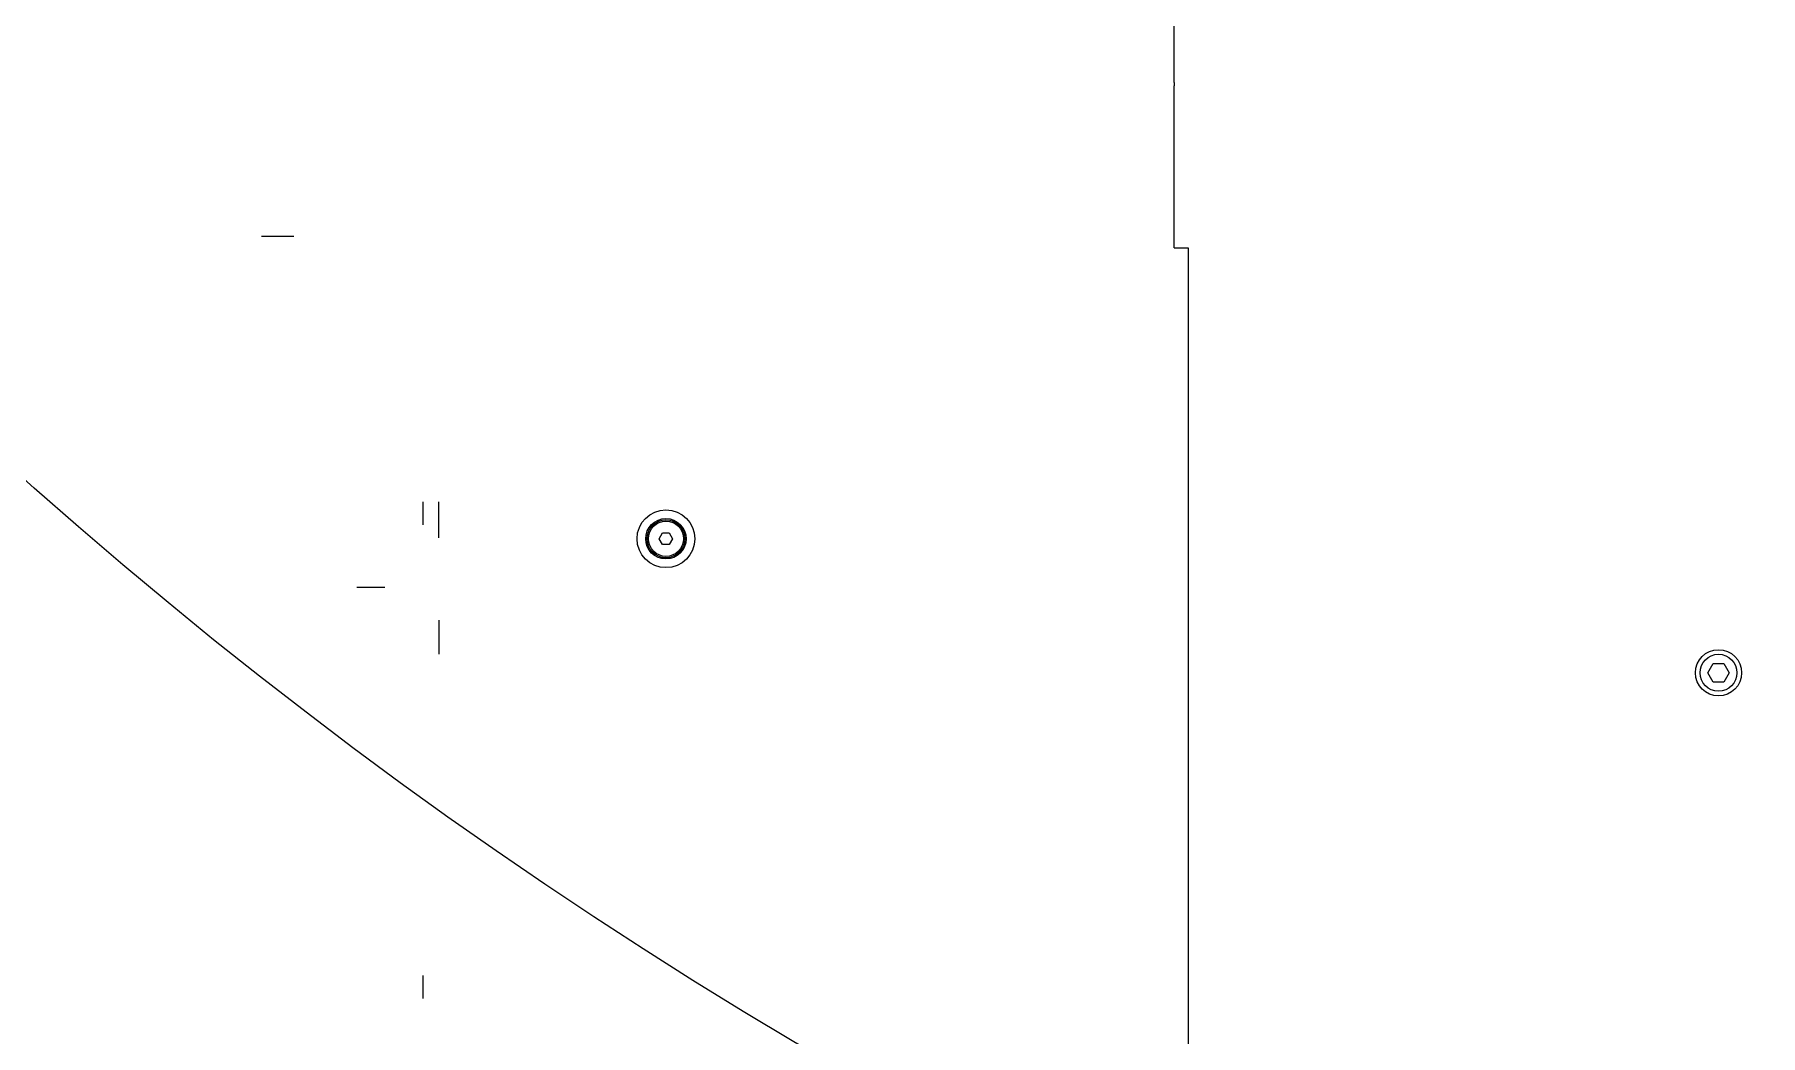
# Model space of a CAD drawing. Header units: millimetres. Extents: x 10462777 to 22643323, y 453826 to 1389191.
# Drawn here: x 11267773 to 11268496, y 584547 to 584966 of the extents above; entities that cross this region are included whole.
import ezdxf

# ---------------------------------------------------------------- set-up
doc = ezdxf.new("R2010")
doc.units = ezdxf.units.MM
doc.header["$LTSCALE"] = 200
doc.header["$MEASUREMENT"] = 0
doc.linetypes.add('CENTER', pattern=[2, 1.25, -0.25, 0.25, -0.25])
doc.linetypes.add('PHANTOM', pattern=[2.5, 1.25, -0.25, 0.25, -0.25, 0.25, -0.25])
doc.layers.add('1', color=1, linetype='CENTER')
doc.layers.add('11', color=6, linetype='PHANTOM')
doc.layers.add('LAYOUT', color=8, linetype='CONTINUOUS', lineweight=25)

# ---------------------------------------------------------------- blocks, each defined once
blk = doc.blocks.new('r710ic')
at = {"layer": 'LAYOUT', "color": 3}
blk.add_circle((272041.37, 104232.63), 2050.12, dxfattribs=at)

msp = doc.modelspace()

# ---------------------------------------------------------------- linework, layer by layer
at = {"layer": '1', "color": 252, "linetype": 'Continuous'}
for p, q in [((11268250.54061, 584946.13595), (11268250.54061, 585047.93457)), ((11268250.54061, 584946.13595), (11268250.54061, 584944.63211)), ((11268250.54061, 584876.84405), (11268250.54061, 584944.63211)), ((11268250.54061, 584876.84405), (11268256.35102, 584876.84405)), ((11268256.35102, 584876.84405), (11268256.35102, 584257.06758))]:
    msp.add_line(p, q, dxfattribs=at)
at = {"layer": '1', "color": 35, "linetype": 'Continuous'}
for p, q in [((11267867.97777, 584881.68606), (11267881.53538, 584881.68606)), ((11267935.54648, 584770.31997), (11267935.54648, 584760.63597)), ((11267942.32529, 584755.19448), (11267942.32529, 584770.31997)), ((11267907.94706, 584734.48915), (11267919.66471, 584734.48915)), ((11267910.03894, 584734.48915), (11267917.43739, 584734.48915)), ((11267942.32529, 584720.64332), (11267942.32529, 584706.40552)), ((11267935.54648, 584571.79782), (11267935.54648, 584562.11381))]:
    msp.add_line(p, q, dxfattribs=at)
at = {"layer": '11', "color": 60, "linetype": 'Continuous'}
for p, q in [((11268034.69692, 584754.82556), (11268036.09468, 584757.24656)), ((11268036.09468, 584752.40456), (11268034.69692, 584754.82556)), ((11268036.09468, 584757.24656), (11268038.89021, 584757.24656)), ((11268038.89021, 584757.24656), (11268040.28798, 584754.82556)), ((11268040.28798, 584754.82556), (11268038.89021, 584752.40456)), ((11268038.89021, 584752.40456), (11268036.09468, 584752.40456)), ((11268474.11709, 584698.65832), (11268476.35352, 584702.53192)), ((11268476.35352, 584694.78471), (11268474.11709, 584698.65832)), ((11268476.35352, 584702.53192), (11268480.82637, 584702.53192)), ((11268480.82637, 584702.53192), (11268483.0628, 584698.65832)), ((11268483.0628, 584698.65832), (11268480.82637, 584694.78471)), ((11268480.82637, 584694.78471), (11268476.35352, 584694.78471))]:
    msp.add_line(p, q, dxfattribs=at)
for centre, radius in [((11268037.49245, 584754.82556), 12.10501), ((11268037.49245, 584754.82556), 8.47351), ((11268037.49245, 584754.82556), 7.94089), ((11268037.49245, 584754.82556), 7.37921), ((11268478.58994, 584698.65832), 9.68401), ((11268478.58994, 584698.65832), 7.74721)]:
    msp.add_circle(centre, radius, dxfattribs=at)

# ---------------------------------------------------------------- block references
at = {"layer": 'LAYOUT', "color": 2, "rotation": 270}
msp.add_blockref('r710ic', (11164900.28186, 858351.4113, 0), dxfattribs=at)

doc.saveas('drawing.dxf')
